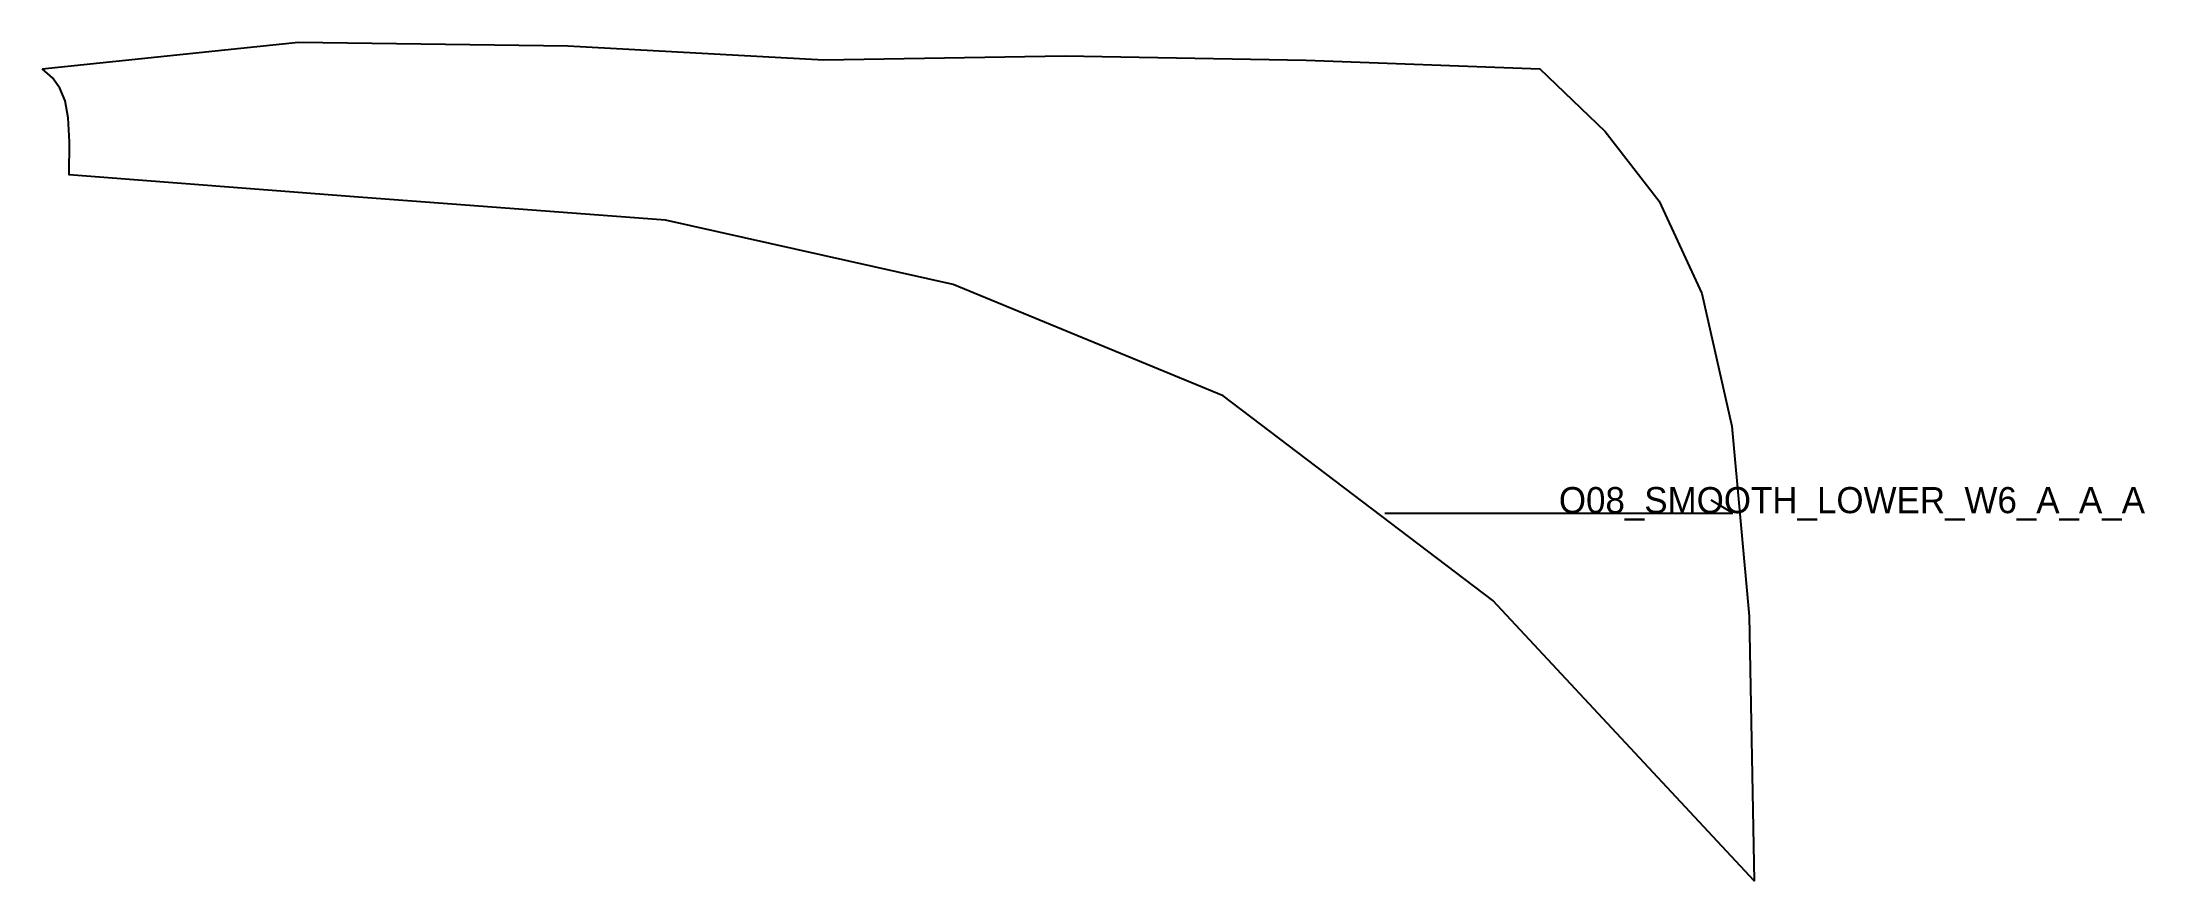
# Model space of a CAD drawing. Header units: millimetres. Extents: x 0 to 483, y -186 to 6.
import ezdxf

# ---------------------------------------------------------------- set-up
doc = ezdxf.new("R2010")
doc.units = ezdxf.units.MM
for name, color, linetype in [('CUT', 1, 'Continuous'), ('GRAIN', 3, 'Continuous'), ('LABEL', 7, 'Continuous'), ('SEW', 5, 'Continuous')]:
    doc.layers.add(name, color=color, linetype=linetype)

msp = doc.modelspace()

# ---------------------------------------------------------------- linework, layer by layer
at = {"layer": 'CUT'}
msp.add_lwpolyline([(0, 0), (58.94, 6.16), (120.83, 5.31), (179.59, 2.06), (235.07, 3.03), (290.41, 2.01), (344.09, 0), (359.11, -14.37), (371.53, -30.37), (381.3, -51.55), (388.22, -82), (392.2, -125.68), (393.38, -186.43), (333.35, -122.01), (271.34, -75.03), (209.36, -49.46), (143.22, -34.75), (72.71, -29.42), (6.24, -24.34), (6.33, -16.73), (6.03, -11.22), (5.29, -7.3), (4.09, -4.4), (2.37, -2.04), (0, 0)], close=True, dxfattribs=at)
at = {"layer": 'GRAIN'}
for p, q in [((388.49, -102), (383.49, -99)), ((308.49, -102), (388.49, -102))]:
    msp.add_line(p, q, dxfattribs=at)
at = {"layer": 'SEW'}
msp.add_lwpolyline([(0, 0), (58.94, 6.16), (120.83, 5.31), (179.59, 2.06), (235.07, 3.03), (290.41, 2.01), (344.09, 0), (359.11, -14.37), (371.53, -30.37), (381.3, -51.55), (388.22, -82), (392.2, -125.68), (393.38, -186.43), (333.35, -122.01), (271.34, -75.03), (209.36, -49.46), (143.22, -34.75), (72.71, -29.42), (6.24, -24.34), (6.33, -16.73), (6.03, -11.22), (5.29, -7.3), (4.09, -4.4), (2.37, -2.04)], close=True, dxfattribs=at)

# ---------------------------------------------------------------- texts
at = {"layer": 'LABEL'}
msp.add_text('O08_SMOOTH_LOWER_W6_A_A_A', height=6, dxfattribs=at).set_placement((348.49, -102))

doc.saveas('drawing.dxf')
